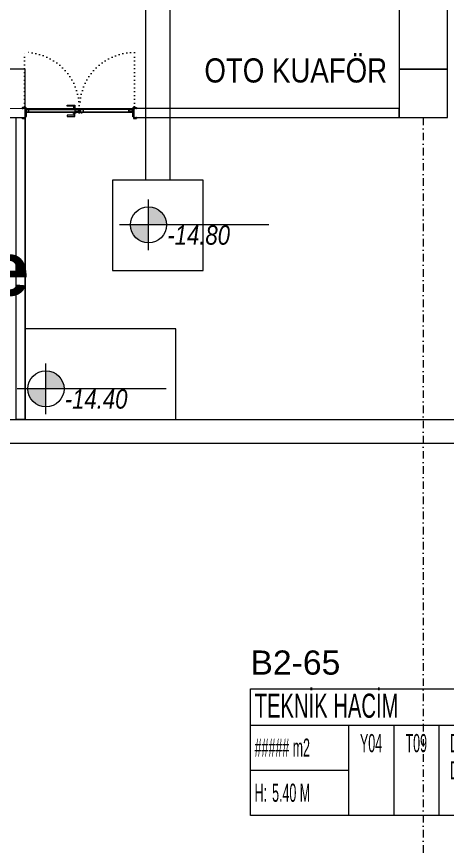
# Model space of a CAD drawing. Header units: metres. Extents: x -19121 to 152404, y -12107 to 46241.
# Drawn here: x 8506 to 9220, y -1207 to 167 of the extents above; entities that cross this region are included whole.
import ezdxf
from ezdxf.enums import TextEntityAlignment as Align

# ---------------------------------------------------------------- set-up
doc = ezdxf.new("R2010")
doc.units = ezdxf.units.M
doc.header["$LTSCALE"] = 50
doc.header["$MEASUREMENT"] = 0
for name, pattern in [('DASHDOT2', [0.5, 0.25, -0.125, 0, -0.125]), ('DOT2', [0.125, 0, -0.125]), ('HIDDEN', [0.375, 0.25, -0.125])]:
    doc.linetypes.add(name, pattern=pattern)
doc.layers.get('0').update_dxf_attribs({"color": 9, "lineweight": 9})
for name, color, linetype, lineweight in [('00', 9, 'Continuous', 9), ('01', 9, 'Continuous', 9), ('06B', 9, 'Continuous', 9), ('06C', 9, 'Continuous', 9), ('06D', 9, 'Continuous', 9), ('09', 9, 'Continuous', 9), ('10', 9, 'Continuous', 9), ('11', 9, 'Continuous', 9), ('20', 9, 'DOT2', 9), ('21', 9, 'Continuous', 9), ('21_mahal200', 9, 'Continuous', 9), ('24', 9, 'DASHDOT2', 9), ('EQ LIST', 7, 'Continuous', 9)]:
    doc.layers.add(name, color=color, linetype=linetype, lineweight=lineweight)
doc.styles.add('Arial', font='arial.ttf', dxfattribs={"height": 2.5})
doc.styles.add('MuuM_TEXT-ITALIC', font='ARIALNI.TTF')
doc.styles.add('MuuM_TEXT-STANDART', font='ARIALN.TTF')
doc.styles.get("Standard").update_dxf_attribs({"font": 'ARIALN.TTF'})

# ---------------------------------------------------------------- blocks, each defined once
blk = doc.blocks.new('p-akslar_yeni')
at = {"layer": '24'}
blk.add_lwpolyline([(15595, -8575), (15595, -11897.2)], dxfattribs=at)
blk = doc.blocks.new('2.bod.sitatik')
at = {"layer": '01'}
for points in [[(8440, -8630), (8520, -8630), (8520, -8550), (8440, -8550)], [(9140, -8630), (9220, -8630), (9220, -8550), (9140, -8550)]]:
    blk.add_lwpolyline(points, close=True, dxfattribs=at)
blk = doc.blocks.new('P-KURANGLEZ')
at = {"layer": '01'}
blk.add_lwpolyline([(7525, -500), (12385, -500), (12385, -5), (12385, 0), (12425, 0), (12425, -540), (7525, -540)], close=True, dxfattribs=at)
blk = doc.blocks.new('0_elevationtarget-p-bk')
h = blk.add_hatch(color=250)
h.paths.add_polyline_path([(1.875, 0, 0.414214), (0, 1.875), (0, 0)])
h.paths.add_polyline_path([(0, 0), (-1.875, 0, 0.414214), (0, -1.875)])
blk.add_line((0, -2.625), (0, 2.625))
blk.add_lwpolyline([(12.453, 0), (-3, 0)])
blk.add_circle((0, 0), 1.875)
at = {"style": 'Arial'}
blk.add_attdef('BITMISKOT', text='', height=2, dxfattribs=at).set_placement((4.5, 0), align=Align.BOTTOM_LEFT)
at = {"style": 'MuuM_TEXT-ITALIC'}
blk.add_attdef('FINISHINGFLOORLEVEL', text='', height=2, dxfattribs=at).set_placement((4.5, -0.592), align=Align.TOP_LEFT)
blk = doc.blocks.new('p-işyeri')
at = {"color": 0, "const_width": 2}
blk.add_lwpolyline([(200, 0), (200, 700), (-200, 700), (-200, 0)], close=True, dxfattribs=at)
blk = doc.blocks.new('prf-scr2')
at = {"linetype": 'DOT2', "ltscale": 10}
blk.add_line((0, 0.2), (0, -1.1), dxfattribs=at)
for p, q in [((-0.1, -0.2), (0.1, -0.3)), ((0.1, -0.2), (-0.1, -0.2)), ((0.1, -0.3), (-0.1, -0.3)), ((-0.1, -0.3), (0.1, -0.4)), ((0.1, -0.4), (-0.1, -0.4)), ((0.1, -0.5), (-0.1, -0.4)), ((-0.1, -0.4), (0.1, -0.4)), ((0.1, -0.6), (-0.1, -0.5)), ((-0.1, -0.5), (0.1, -0.5)), ((-0.1, -0.6), (0.1, -0.7)), ((0.1, -0.6), (-0.1, -0.6)), ((-0.1, -0.6), (0.1, -0.6)), ((-0.1, -0.7), (0.1, -0.8)), ((0.1, -0.7), (-0.1, -0.7)), ((-0.1, -0.8), (0.1, -0.8)), ((0.1, -0.8), (-0.1, -0.8)), ((0.1, -0.2), (0, -0.1)), ((0, -0.2), (0.1, -0.2))]:
    blk.add_line(p, q)
blk.add_lwpolyline([(0.2, 0), (-0.2, 0), (-0.2, 0), (-0.1, -0.1), (0.1, -0.1), (0.2, 0), (0.2, 0)], close=True)
for points in [[(0.2, 0), (-0.2, 0)], [(-0.1, -0.1), (-0.1, -0.2), (-0.1, -0.2), (-0.1, -0.2), (-0.1, -0.2), (-0.1, -0.3), (-0.1, -0.3), (-0.1, -0.3), (-0.1, -0.3), (-0.1, -0.4), (-0.1, -0.4), (-0.1, -0.4), (-0.1, -0.4), (-0.1, -0.4), (-0.1, -0.5), (-0.1, -0.5), (-0.1, -0.5), (-0.1, -0.5), (-0.1, -0.5), (-0.1, -0.5), (-0.1, -0.6), (-0.1, -0.6), (-0.1, -0.6), (-0.1, -0.6), (-0.1, -0.6), (-0.1, -0.7), (-0.1, -0.7), (-0.1, -0.7), (-0.1, -0.7), (-0.1, -0.7), (-0.1, -0.8), (-0.1, -0.8), (-0.1, -0.8), (-0.1, -0.8), (0, -0.9), (0, -0.9), (0, -0.9), (0.1, -0.8), (0.1, -0.8), (0.1, -0.7), (0.1, -0.7), (0.1, -0.7), (0.1, -0.7), (0.1, -0.7), (0.1, -0.7), (0.1, -0.6), (0.1, -0.6), (0.1, -0.6), (0.1, -0.6), (0.1, -0.6), (0.1, -0.5), (0.1, -0.5), (0.1, -0.5), (0.1, -0.5), (0.1, -0.4), (0.1, -0.4), (0.1, -0.4), (0.1, -0.4), (0.1, -0.4), (0.1, -0.3), (0.1, -0.3), (0.1, -0.3), (0.1, -0.3), (0.1, -0.3), (0.1, -0.3), (0.1, -0.2), (0.1, -0.2), (0.1, -0.2), (0.1, -0.2), (0.1, -0.2), (0.1, -0.1)]]:
    blk.add_lwpolyline(points)
blk = doc.blocks.new('gr-p-barel kilitli kapı kolu')
at = {"flags": 128}
for points in [[(-0.9, 0.8), (-0.9, 4.9), (-11.7, 4.9), (-11.7, 6.7), (0.9, 6.7), (0.9, 0.8)], [(-0.8, 5), (0.8, 6.6)]]:
    blk.add_lwpolyline(points, dxfattribs=at)
blk.add_lwpolyline([(-2.75, 0), (-2.75, 0.7), (2.75, 0.7), (2.75, 0)])
blk.add_lwpolyline([(-1.3, 0.7), (1.3, 0.7), (1.3, 0.8), (-1.3, 0.8)], close=True)
blk = doc.blocks.new('p-de-02')
at = {"layer": '06C'}
blk.add_lwpolyline([(106.3, -16.6, 1), (106.3, -15.8), (104.3, -15.8), (104.3, -16.6), (106.4, -16.6)], format="xyb", dxfattribs=at)
blk.add_arc((106.3, -16.2), 0.5, 233.1301, 126.8699, dxfattribs=at)
at = {"layer": '09'}
for p, q in [((108.1, -16.7), (108.1, -16.6)), ((108.2, -16.7), (108.2, -16.6)), ((108.3, -16.6), (108.3, -16.7)), ((108.4, -16.7), (108.4, -16.6)), ((108.5, -16.6), (108.5, -16.7)), ((108.6, -16.7), (108.6, -16.6)), ((108.7, -16.6), (108.7, -16.7)), ((108.8, -16.6), (108.8, -16.7)), ((109.3, -21.9), (109.3, -21.7)), ((109.4, -21.7), (109.4, -21.9)), ((109.5, -21.9), (109.5, -21.7)), ((109.6, -21.7), (109.6, -21.9)), ((109.7, -21.9), (109.7, -21.7)), ((109.8, -21.7), (109.8, -21.9)), ((109.9, -21.9), (109.9, -21.7)), ((110, -21.9), (110, -21.7))]:
    blk.add_line(p, q, dxfattribs=at)
at = {"layer": '10'}
for points in [[(14.2, -6.8, -0.414214), (14.3, -6.7), (18.7, -6.7, -0.414214), (18.8, -6.8), (18.8, -14.1), (19, -14.1), (19, -6.8, 0.414214), (18.7, -6.5), (14.3, -6.5, 0.414214), (14, -6.8), (14, -7.7, 0.414214), (14.3, -8), (15.4, -8), (15.4, -7.8), (14.3, -7.8, -0.414214), (14.2, -7.7)], [(19, -9.7, -0.414214), (19.3, -9.4), (20.3, -9.4, -0.414214), (20.6, -9.7), (20.6, -16.1, -0.414214), (20.3, -16.4, -0.414214), (20, -16.1), (20, -15.2), (19, -15.2), (19, -24.2, -0.414214), (18.7, -24.5), (14.3, -24.5, -0.414214), (14, -24.2), (14, -23.3, -0.414214), (14.3, -23), (15.4, -23), (15.4, -23.2), (14.3, -23.2, 0.414214), (14.2, -23.3), (14.2, -24.2, 0.414214), (14.3, -24.3), (18.7, -24.3, 0.414214), (18.8, -24.2), (18.8, -15), (20.2, -15), (20.2, -16.1, 0.414214), (20.3, -16.2, 0.414214), (20.4, -16.1), (20.4, -9.7, 0.414214), (20.3, -9.6), (19.3, -9.6, 0.414214), (19.2, -9.7), (19.2, -10.6), (19, -10.6)], [(198.6, -9.7, 0.414214), (198.3, -9.4), (197.3, -9.4, 0.414214), (197, -9.7), (197, -16.1, 0.414214), (197.3, -16.4, 0.414214), (197.6, -16.1), (197.6, -15.2), (198.6, -15.2), (198.6, -24.2, 0.414214), (198.9, -24.5), (203.3, -24.5, 0.414214), (203.6, -24.2), (203.6, -23.3, 0.414214), (203.3, -23), (202.2, -23), (202.2, -23.2), (203.3, -23.2, -0.414214), (203.4, -23.3), (203.4, -24.2, -0.414214), (203.3, -24.3), (198.9, -24.3, -0.414214), (198.8, -24.2), (198.8, -15), (197.4, -15), (197.4, -16.1, -0.414214), (197.3, -16.2, -0.414214), (197.2, -16.1), (197.2, -9.7, -0.414214), (197.3, -9.6), (198.3, -9.6, -0.414214), (198.4, -9.7), (198.4, -10.6), (198.6, -10.6)], [(203.4, -6.8, 0.414214), (203.3, -6.7), (198.9, -6.7, 0.414214), (198.8, -6.8), (198.8, -14.1), (198.6, -14.1), (198.6, -6.8, -0.414214), (198.9, -6.5), (203.3, -6.5, -0.414214), (203.6, -6.8), (203.6, -7.7, -0.414214), (203.3, -8), (202.2, -8), (202.2, -7.8), (203.3, -7.8, 0.414214), (203.4, -7.7)], [(18.4, -25), (19.8, -24.4), (19.8, -21.5), (20, -21.5), (20, -24.5), (18.5, -25.2, -14.796002)], [(199.2, -25), (197.8, -24.4), (197.8, -21.5), (197.6, -21.5), (197.6, -24.5), (199.1, -25.2, 14.796002)]]:
    blk.add_lwpolyline(points, format="xyb", close=True, dxfattribs=at)
for points in [[(108.2, -20.1), (108.2, -18.1), (108.5, -18.1), (108.5, -17), (20.3, -17), (20.3, -18.1), (20.6, -18.1), (20.6, -20.1), (20.3, -20.1), (20.3, -18.3), (20, -18.3), (20, -16.7), (108.8, -16.7), (108.8, -18.3), (108.5, -18.3), (108.5, -20.1)], [(108.2, -18.1), (108.2, -20.1), (108.8, -20.1), (108.8, -21.7), (20, -21.7), (20, -20.1), (20.6, -20.1), (20.6, -18.1), (20.9, -18.1), (20.9, -20.3), (20.3, -20.3), (20.3, -21.4), (108.5, -21.4), (108.5, -20.3), (107.9, -20.3), (107.9, -18.1), (108.2, -18.1)], [(109.9, -20.1), (109.9, -18.1), (109.6, -18.1), (109.6, -17), (197.3, -17), (197.3, -18.1), (197, -18.1), (197, -20.1), (197.3, -20.1), (197.3, -18.3), (197.6, -18.3), (197.6, -16.7), (109.3, -16.7), (109.3, -18.3), (109.6, -18.3), (109.6, -20.1)], [(109.9, -18.1), (109.9, -20.1), (109.3, -20.1), (109.3, -21.7), (197.6, -21.7), (197.6, -20.1), (197, -20.1), (197, -18.1), (196.7, -18.1), (196.7, -20.3), (197.3, -20.3), (197.3, -21.4), (109.6, -21.4), (109.6, -20.3), (110.2, -20.3), (110.2, -18.1), (109.9, -18.1)]]:
    blk.add_lwpolyline(points, dxfattribs=at)
for points in [[(20.9, -17.2), (26.9, -17.2), (26.9, -21.2), (20.9, -21.2)], [(21.2, -17.5), (26.6, -17.5), (26.6, -20.9), (21.2, -20.9)], [(107.9, -17.2), (101.9, -17.2), (101.9, -21.2), (107.9, -21.2)], [(107.6, -17.5), (102.2, -17.5), (102.2, -20.9), (107.6, -20.9)], [(108.1, -22.4), (110, -22.4), (110, -21.9), (108.1, -21.9), (107.5, -21.9), (107.5, -22.4)], [(110, -16.1), (108.1, -16.1), (108.1, -16.6), (110.6, -16.6), (110.6, -16.6), (110.6, -16.1)], [(110.2, -17.2), (116.2, -17.2), (116.2, -21.2), (110.2, -21.2)], [(110.5, -17.5), (115.9, -17.5), (115.9, -20.9), (110.5, -20.9)], [(196.7, -17.2), (192.7, -17.2), (192.7, -21.2), (196.7, -21.2)], [(196.4, -17.5), (193, -17.5), (193, -20.9), (196.4, -20.9)]]:
    blk.add_lwpolyline(points, close=True, dxfattribs=at)
for centre in [(17.8, -25.5), (199.8, -25.5)]:
    blk.add_circle(centre, 0.55, dxfattribs=at)
at = {"layer": '20'}
for p, q in [((17.8, -25.5), (17.8, -116)), ((199.8, -25.5), (199.8, -116))]:
    blk.add_line(p, q, dxfattribs=at)
at = {"layer": '20', "linetype": 'HIDDEN'}
for points in [[(18.6, -24.3), (18.6, -23), (17.1, -23), (17.1, -24.3)], [(18.4, -25), (18.4, -23.2), (17.3, -23.2), (17.3, -25)], [(199, -24.3), (199, -23), (200.5, -23), (200.5, -24.3)], [(199.2, -25), (199.2, -23.2), (200.3, -23.2), (200.3, -25)]]:
    blk.add_lwpolyline(points, dxfattribs=at)
at = {"layer": '20'}
for centre, start, end in [((17.8, -25.5), 270, 2.4057), ((199.8, -25.5), 177.5943, 270)]:
    blk.add_arc(centre, 90.5, start, end, dxfattribs=at)
at = {"layer": '06B', "xscale": -1}
blk.add_blockref('gr-p-barel kilitli kapı kolu', (117.3, -16.7), dxfattribs=at)
at = {"layer": '06B', "rotation": 180}
blk.add_blockref('gr-p-barel kilitli kapı kolu', (117.3, -21.7), dxfattribs=at)
at = {"layer": '10', "xscale": -1, "rotation": 90}
for p in [(20.3, -19.2), (109.6, -19.2)]:
    blk.add_blockref('prf-scr2', p, dxfattribs=at)
at = {"layer": '10', "rotation": 270}
for p in [(108.5, -19.2), (197.3, -19.2)]:
    blk.add_blockref('prf-scr2', p, dxfattribs=at)
blk = doc.blocks.new('0_roomno2')
blk.add_lwpolyline([(19.375, -10.5), (0, -10.5), (0, 0), (19.375, 0)], close=True)
for points in [[(0, -3), (19.375, -3)], [(8.125, -3), (8.125, -10.5)], [(11.875, -3), (11.875, -10.5)], [(15.625, -3), (15.625, -10.5)], [(0, -6.75), (8.125, -6.75)]]:
    blk.add_lwpolyline(points)
at = {"style": 'MuuM_TEXT-STANDART', "width": 0.6}
blk.add_text('H:', height=1.5, dxfattribs=at).set_placement((0.35, -8.608), align=Align.MIDDLE_LEFT)
at = {"style": 'Arial'}
blk.add_attdef('ODANO', (0, 1.17), '', height=2, dxfattribs=at)
blk.add_attdef('MEKANADI', text='', height=2, dxfattribs=at).set_placement((0.35, -3), align=Align.BOTTOM_LEFT)
at = {"style": 'MuuM_TEXT-STANDART', "width": 0.6}
for tag, p in [('M2', (0.35, -4.875)), ('TEMIZTAVANYUKSEKLIGI', (1.8, -8.608))]:
    blk.add_attdef(tag, text='', height=1.5, dxfattribs=at).set_placement(p, align=Align.MIDDLE_LEFT)
for tag, p in [('YER01', (10, -4.5)), ('TAVAN01', (13.75, -4.5)), ('DUVAR01', (17.5, -4.5)), ('YER02', (10, -6.75)), ('TAVAN02', (13.75, -6.75)), ('DUVAR02', (17.5, -6.75)), ('YER03', (10, -9)), ('TAVAN03', (13.75, -9)), ('DUVAR03', (17.5, -9))]:
    blk.add_attdef(tag, text='', height=1.5, dxfattribs=at).set_placement(p, align=Align.MIDDLE_CENTER)
blk = doc.blocks.new('2.bod.Mimari')
at = {"layer": '00'}
for points in [[(9220, -8550), (9220, -7830), (9140, -7830), (9140, -8550)], [(8700, -8630), (9140, -8630), (9140, -8615), (8700, -8615)]]:
    blk.add_lwpolyline(points, close=True, dxfattribs=at)
blk.add_lwpolyline([(8505, -8723.25), (8505, -8630), (8520, -8630), (8520, -9130), (8505, -9130), (8505, -8758.75), (8505, -8758.75), (8505, -8723.25), (8505, -8723.25), (8505, -8630)], dxfattribs=at)
at = {"layer": '06D'}
blk.add_lwpolyline([(1942.5, -8278.51), (8760, -8278.51), (8760, -8733.51), (8720, -8733.51), (8720, -8318.51), (1942.5, -8318.51), (1942.5, -8278.51)], dxfattribs=at)
for points in [[(8665, -8883.51), (8815, -8883.51), (8815, -8733.51), (8665, -8733.51)], [(8520, -9130), (8770, -9130), (8770, -8980), (8520, -8980)]]:
    blk.add_lwpolyline(points, close=True, dxfattribs=at)
at = {"layer": '11'}
blk.add_lwpolyline([(8520, -9130), (8520, -8630)], dxfattribs=at)
at = {"layer": '01'}
blk.add_blockref('P-KURANGLEZ', (0, -8630), dxfattribs=at)
at = {"layer": '06D', "color": 89, "linetype": 'HIDDEN', "true_color": 0x2e4d23, "rotation": 90}
blk.add_blockref('p-işyeri', (9140, -8415), dxfattribs=at)
at = {"layer": '10', "rotation": 180}
blk.add_blockref('p-de-02', (8718.8, -8638), dxfattribs=at)
at = {"layer": '21'}
ref = blk.add_blockref('0_elevationtarget-p-bk', (8724.43, -8807.68), dxfattribs=dict(at, xscale=16, yscale=16, zscale=16))
ref.add_attrib('FINISHINGFLOORLEVEL', '-14.80', dxfattribs={"layer": '0', "height": 32, "style": 'MuuM_TEXT-ITALIC'}).set_placement((8755.64, -8808.51), align=Align.TOP_LEFT)
ref = blk.add_blockref('0_elevationtarget-p-bk', (8554.43, -9079.18), dxfattribs=dict(at, xscale=16, yscale=16, zscale=16))
ref.add_attrib('FINISHINGFLOORLEVEL', '-14.40', dxfattribs={"layer": '0', "height": 32, "style": 'MuuM_TEXT-ITALIC'}).set_placement((8585.64, -9080), align=Align.TOP_LEFT)
at = {"layer": '21_mahal200'}
ref = blk.add_blockref('0_roomno2', (8893.39, -9575.88), dxfattribs=dict(at, xscale=20, yscale=20, zscale=20))
ref.add_attrib('ODANO', 'B2-65', (8893.39, -9552.48), dxfattribs={"layer": '0', "height": 40, "style": 'Arial'})
ref.add_attrib('MEKANADI', 'TEKNİK HACİM', dxfattribs={"layer": '0', "height": 40, "style": 'Arial', "width": 0.6}).set_placement((8900.39, -9635.88), align=Align.BOTTOM_LEFT)
ref.add_attrib('M2', '##### m2', dxfattribs={"layer": '0', "height": 30, "style": 'MuuM_TEXT-STANDART', "width": 0.6}).set_placement((8900.39, -9673.38), align=Align.MIDDLE_LEFT)
ref.add_attrib('TEMIZTAVANYUKSEKLIGI', '5.40 M', dxfattribs={"layer": '0', "height": 30, "style": 'MuuM_TEXT-STANDART', "width": 0.6}).set_placement((8929.39, -9748.04), align=Align.MIDDLE_LEFT)
ref.add_attrib('YER01', 'Y04', dxfattribs={"layer": '0', "height": 30, "style": 'MuuM_TEXT-STANDART', "width": 0.6}).set_placement((9093.39, -9665.88), align=Align.MIDDLE_CENTER)
ref.add_attrib('TAVAN01', 'T09', dxfattribs={"layer": '0', "height": 30, "style": 'MuuM_TEXT-STANDART', "width": 0.6}).set_placement((9168.39, -9665.88), align=Align.MIDDLE_CENTER)
ref.add_attrib('DUVAR01', 'D02', dxfattribs={"layer": '0', "height": 30, "style": 'MuuM_TEXT-STANDART', "width": 0.6}).set_placement((9243.39, -9665.88), align=Align.MIDDLE_CENTER)
ref.add_attrib('DUVAR02', 'D07', dxfattribs={"layer": '0', "height": 30, "style": 'MuuM_TEXT-STANDART', "width": 0.6}).set_placement((9243.39, -9710.88), align=Align.MIDDLE_CENTER)
at = {"layer": '21', "style": 'MuuM_TEXT-STANDART'}
blk.add_text('OTO KUAFÖR', height=40, dxfattribs=at).set_placement((8817.08, -8583.96), align=Align.BOTTOM_LEFT)

msp = doc.modelspace()

# ---------------------------------------------------------------- block references
for name in ['2.bod.sitatik', '2.bod.Mimari']:
    msp.add_blockref(name, (0, 8630))
at = {"layer": '24'}
msp.add_blockref('p-akslar_yeni', (-6415, 8575), dxfattribs=at)

# ---------------------------------------------------------------- texts
at = {"layer": 'EQ LIST', "color": 2, "insert": (8165.5, -251.8), "char_height": 87.75, "width": 1440.245, "attachment_point": 5}
msp.add_mtext('{\\fArial|b1|i0|c162|p34;YD-103 ilave}', dxfattribs=at)

doc.saveas('drawing.dxf')
